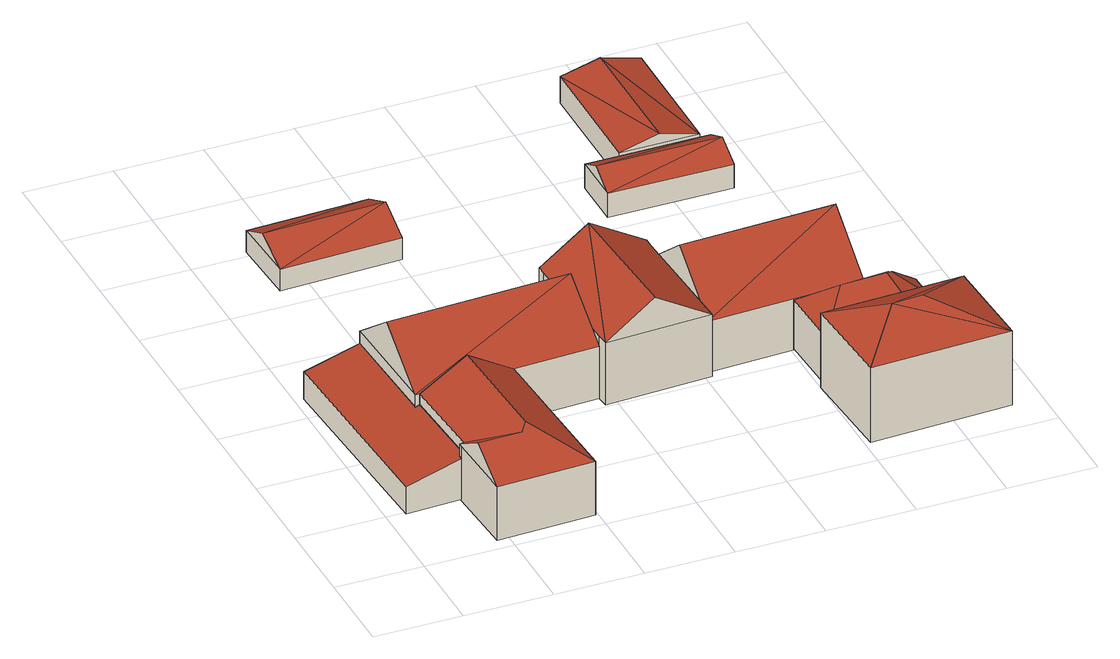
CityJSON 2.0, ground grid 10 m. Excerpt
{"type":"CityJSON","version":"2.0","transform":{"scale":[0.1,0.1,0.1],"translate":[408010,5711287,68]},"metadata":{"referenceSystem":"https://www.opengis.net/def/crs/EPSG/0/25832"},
"CityObjects":{
"building1":{"type":"Building","attributes":{"Gemeindeschluessel":"05978036","Geometrietyp2DReferenz":"3000","function":"31001_2460","roofType":"2100","measuredHeight":5.1},"geometry":[{"type":"MultiSurface","lod":"2","boundaries":[[[0,1,2,3]],[[1,4,5,2]],[[4,6,7,5]],[[6,8,9,7]],[[8,10,11,9]],[[10,12,13,11]],[[12,14,15,13]],[[14,0,3,15]],[[14,12,10,8,6,4,1,0]],[[3,2,5,7,9,11,13,15]]],"semantics":{"surfaces":[{"type":"WallSurface"},{"type":"RoofSurface"},{"type":"GroundSurface"}],"values":[0,0,0,0,0,0,0,0,1,2]}}]},
"building2":{"type":"Building","attributes":{"Gemeindeschluessel":"05978036","Geometrietyp2DReferenz":"3000","function":"31001_1000","roofType":"5000","measuredHeight":9.63},"geometry":[{"type":"MultiSurface","lod":"2","boundaries":[[[16,17,18,19]],[[17,20,21,18]],[[20,22,23,21]],[[22,24,25,23]],[[24,26,27,25]],[[26,28,29,27]],[[28,16,19,29]],[[30,31,32,28,26]],[[33,30,26,24]],[[33,24,22]],[[31,30,33,22,20]],[[32,31,20,17]],[[16,28,32,17]],[[19,18,21,23,25,27,29]]],"semantics":{"surfaces":[{"type":"WallSurface"},{"type":"RoofSurface"},{"type":"GroundSurface"}],"values":[0,0,0,0,0,0,0,1,1,0,1,1,0,2]}}]},
"building3":{"type":"Building","attributes":{"Gemeindeschluessel":"05978036","Geometrietyp2DReferenz":"3000","function":"31001_1000","roofType":"5000","measuredHeight":11.29},"geometry":[{"type":"MultiSurface","lod":"2","boundaries":[[[34,35,36,37]],[[35,24,38,36]],[[24,22,39,38]],[[22,40,41,39]],[[40,42,43,41]],[[42,34,37,43]],[[44,45,34]],[[34,42,44]],[[45,40,22,24,35]],[[44,40,45]],[[34,45,35]],[[40,44,42]],[[37,36,38,39,41,43]]],"semantics":{"surfaces":[{"type":"WallSurface"},{"type":"RoofSurface"},{"type":"GroundSurface"}],"values":[0,0,0,0,0,0,1,1,1,1,0,0,2]}}]},
"building4":{"type":"Building","attributes":{"Gemeindeschluessel":"05978036","Geometrietyp2DReferenz":"3000","function":"31001_2460","roofType":"3100","measuredHeight":4.67},"geometry":[{"type":"MultiSurface","lod":"2","boundaries":[[[46,47,48,49]],[[47,50,51,48]],[[50,52,53,51]],[[52,46,49,53]],[[50,47,54]],[[46,52,55]],[[47,55,54]],[[55,47,46]],[[54,52,50]],[[52,54,55]],[[49,48,51,53]]],"semantics":{"surfaces":[{"type":"WallSurface"},{"type":"RoofSurface"},{"type":"GroundSurface"}],"values":[0,0,0,0,0,0,1,1,1,1,2]}}]},
"building5":{"type":"Building","attributes":{"Gemeindeschluessel":"05978036","Geometrietyp2DReferenz":"3000","function":"31001_1000","roofType":"5000","measuredHeight":11.43},"geometry":[{"type":"MultiSurface","lod":"2","boundaries":[[[56,57,58,59]],[[57,60,61,58]],[[60,62,63,61]],[[62,64,65,63]],[[64,66,36,65]],[[66,67,37,36]],[[67,68,69,37]],[[68,56,59,69]],[[64,70,71]],[[71,68,67,66,64]],[[62,60,57,56,71,70]],[[62,70,64]],[[68,71,56]],[[59,58,61,63,65,36,37,69]]],"semantics":{"surfaces":[{"type":"WallSurface"},{"type":"RoofSurface"},{"type":"GroundSurface"}],"values":[0,0,0,0,0,0,0,0,1,1,1,0,0,2]}}]},
"building6":{"type":"Building","attributes":{"Gemeindeschluessel":"05978036","Geometrietyp2DReferenz":"3000","function":"31001_1000","roofType":"3100","measuredHeight":11.56},"geometry":[{"type":"MultiSurface","lod":"2","boundaries":[[[72,73,74,75]],[[73,76,77,74]],[[76,78,79,77]],[[78,80,81,79]],[[80,82,83,81]],[[82,72,75,83]],[[84,72,85]],[[85,72,82]],[[80,78,76,86,84]],[[84,85,80]],[[72,84,86,73]],[[73,86,76]],[[80,85,82]],[[75,74,77,79,81,83]]],"semantics":{"surfaces":[{"type":"WallSurface"},{"type":"RoofSurface"},{"type":"GroundSurface"}],"values":[0,0,0,0,0,0,1,1,1,1,0,0,0,2]}}]},
"building7":{"type":"Building","attributes":{"Gemeindeschluessel":"05978036","Geometrietyp2DReferenz":"3000","function":"31001_1000"},"children":["building7-1","building7-2"]},
"building7-1":{"type":"BuildingPart","attributes":{"roofType":"3200","measuredHeight":11.98},"parents":["building7"],"geometry":[{"type":"MultiSurface","lod":"2","boundaries":[[[87,88,89,90]],[[88,91,92,89]],[[93,87,90,94]],[[91,88,95]],[[87,93,96]],[[95,87,96]],[[87,95,88]],[[93,95,96]],[[95,93,91]],[[90,89,92,97,98,94]],[[94,98,99,100,97,92,91,93]],[[98,97,100,99]]],"semantics":{"surfaces":[{"type":"WallSurface"},{"type":"RoofSurface"},{"type":"GroundSurface"},{"type":"ClosureSurface"}],"values":[0,0,0,1,1,1,1,1,1,2,0,3]}}]},
"building7-2":{"type":"BuildingPart","attributes":{"roofType":"5000","measuredHeight":9.04},"parents":["building7"],"geometry":[{"type":"MultiSurface","lod":"2","boundaries":[[[101,102,103,104]],[[102,105,106,103]],[[105,107,108,106]],[[107,109,110,108]],[[109,111,112,110]],[[111,113,114,112]],[[113,99,98,114]],[[100,101,104,97]],[[115,116,117,100,99]],[[115,99,113]],[[118,116,115,113,111]],[[119,118,111,109]],[[120,121,119,109,107]],[[120,107,105]],[[121,120,105,102]],[[117,116,118,119,121,102,101]],[[117,101,100]],[[104,103,106,108,110,112,114,98,97]],[[97,98,99,100]]],"semantics":{"surfaces":[{"type":"WallSurface"},{"type":"RoofSurface"},{"type":"GroundSurface"},{"type":"ClosureSurface"}],"values":[0,0,0,0,0,0,0,0,1,1,1,1,1,1,1,1,1,2,3]}}]},
"building8":{"type":"Building","attributes":{"Gemeindeschluessel":"05978036","Geometrietyp2DReferenz":"3000","function":"31001_1310","roofType":"3100","measuredHeight":4.33},"geometry":[{"type":"MultiSurface","lod":"2","boundaries":[[[122,123,124,125]],[[123,126,127,124]],[[126,128,129,127]],[[128,130,131,129]],[[130,132,133,131]],[[132,122,125,133]],[[122,132,134]],[[134,135,122]],[[134,130,135]],[[135,130,128,126,123]],[[134,132,130]],[[122,135,123]],[[125,124,127,129,131,133]]],"semantics":{"surfaces":[{"type":"WallSurface"},{"type":"RoofSurface"},{"type":"GroundSurface"}],"values":[0,0,0,0,0,0,1,1,1,1,0,0,2]}}]},
"building9":{"type":"Building","attributes":{"Gemeindeschluessel":"05978036","Geometrietyp2DReferenz":"3000","function":"31001_1310","roofType":"3100","measuredHeight":4.41},"geometry":[{"type":"MultiSurface","lod":"2","boundaries":[[[136,137,138,139]],[[137,140,141,138]],[[140,142,143,141]],[[142,136,139,143]],[[140,137,144]],[[136,142,145]],[[137,145,144]],[[145,137,136]],[[144,142,140]],[[142,144,145]],[[139,138,141,143]]],"semantics":{"surfaces":[{"type":"WallSurface"},{"type":"RoofSurface"},{"type":"GroundSurface"}],"values":[0,0,0,0,0,0,1,1,1,1,2]}}]}
},
"vertices":[
[70,329,55],[75,198,55],[75,198,6],[70,329,6],[80,198,57],[80,198,6],[85,97,57],[85,97,6],[80,96,55],[80,96,6],[80,91,55],[80,91,6],[18,88,39],[18,88,6],[7,326,39],[7,326,6],
[80,91,70],[80,96,70],[80,96,5],[80,91,5],[85,97,70],[85,97,5],[80,198,70],[80,198,5],[186,203,70],[186,203,5],[194,12,70],[194,12,5],[84,8,70],[84,8,5],[139,63,102],[131,54,97],[82,52,97],[133,200,102],
[277,338,70],[282,207,70],[282,207,7],[277,338,7],[186,203,7],[80,198,7],[75,198,70],[75,198,7],[70,329,70],[70,329,7],[72,265,119],[279,274,119],
[63,604,29],[200,609,29],[200,609,3],[63,604,3],[203,529,29],[203,529,3],[66,524,29],[66,524,3],[202,569,49],[64,564,49],
[397,353,82],[397,341,82],[397,341,7],[397,353,7],[403,209,82],[403,209,7],[403,199,82],[403,199,7],[283,193,82],[283,193,7],[282,207,82],[277,338,82],[276,348,82],[276,348,7],[339,196,121],[332,350,121],
[572,348,68],[578,220,68],[578,220,6],[572,348,6],[578,216,68],[578,216,6],[499,213,68],[499,213,6],[403,209,68],[403,209,6],[397,341,68],[397,341,6],[575,282,122],[400,275,122],[578,220,71],
[661,29,98],[502,22,98],[502,22,8],[661,29,8],[496,136,98],[496,136,8],[656,142,98],[656,142,8],[551,81,128],[586,83,128],[502,136,8],[624,141,8],[624,141,67],[502,136,67],
[499,213,67],[578,216,67],[578,216,8],[499,213,8],[578,220,67],[578,220,8],[606,221,67],[606,221,8],[628,200,67],[628,200,8],[629,168,67],[629,168,8],[613,150,67],[613,150,8],[600,149,74],[586,178,99],[535,176,98],[593,181,96],[597,186,92],[598,201,83],[601,195,85],
[427,523,29],[427,582,29],[427,582,0],[427,523,0],[465,582,29],[465,582,0],[554,582,29],[554,582,0],[566,582,29],[566,582,0],[566,522,29],[566,522,0],[566,552,44],[427,553,44],
[465,582,33],[466,736,33],[466,736,1],[465,582,1],[555,735,33],[555,735,1],[554,582,33],[554,582,1],[510,735,45],[510,582,45]
]}
